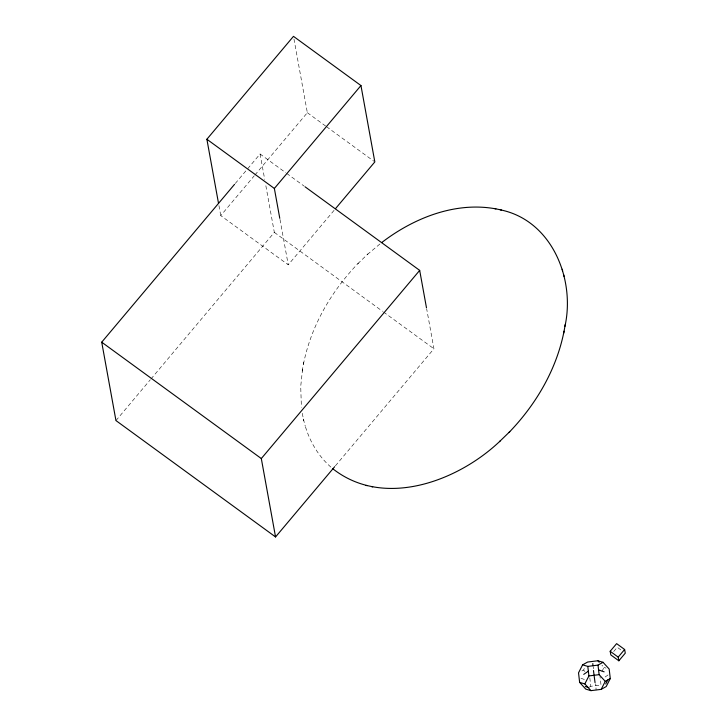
<?xml version="1.0" encoding="UTF-8"?>
<svg xmlns="http://www.w3.org/2000/svg" width="727" height="727" viewBox="0 0 727 727"><rect width="100%" height="100%" fill="white"/><g stroke="black" fill="none" stroke-linecap="round" stroke-linejoin="round"><path stroke-width="0.55" stroke-dasharray="3.63 2.73" d="M302.55 369.152L300.714 386.455L301.405 407.329M303.423 364.3C310.874 326.332 331.121 291.591 357.711 263.828L358.493 263.056M302.196 371.133L303.768 362.355M581.873 670.976L583.554 670.04L585.081 667.041M601.938 671.475L603.983 667.477L601.938 665.241M235.266 183.486L246.944 169.609M247.68 168.746L260.084 153.997L285.766 172.726M334.084 210.339L288.237 264.81L220.754 215.601L254.223 175.825M254.95 174.962L307.348 112.703L293.472 36.35M115.956 420.57L150.262 379.812M150.989 378.94L274.333 232.386L265.7 184.912M335.401 465.834L433.928 348.769L426.704 309.02M613.697 651.546L617.278 647.303L621.73 650.547M367.38 254.477L380.757 243.281M357.711 263.828L368.016 253.859M605.091 677.019L609.726 673.793M589.124 687.233L590.797 686.297L601.011 685.016L600.02 676.537M603.983 667.477L606.054 668.095M580.946 678.273L584.662 679.572M307.348 112.703L325.587 126.007M326.496 126.671L373.923 161.249M286.683 173.399L304.113 186.103M274.333 232.386L382.556 311.31M383.474 311.983L433.928 348.769M330.912 467.125C318.153 456.002 309.302 440.78 304.822 424.541M583.554 670.04L584.917 671.53M302.232 413.29L303.831 420.751M303.377 419.034L305.276 426.249M279.995 219.445L288.237 264.81M260.084 153.997L264.701 179.396M218.945 205.641L220.754 215.601M593.468 666.659L593.768 668.758M595.686 683.743L595.904 685.652M589.806 677.818L590.797 686.297M595.995 687.833L596.076 690.014"/><path stroke-width="1.09" d="M564.934 326.35C575.511 278.85 551.666 220.199 500.33 209.83M508.982 432.438L509.763 431.674C536.353 403.903 556.609 369.171 564.052 331.203M563.716 333.148L565.288 324.369M582.609 664.851L578.528 672.857L579.637 682.389L585.771 689.114L590.969 690.65L601.184 689.369L606.209 686.552L610.28 678.555L609.171 669.022L603.037 662.297L597.848 660.761L587.634 662.033L582.609 664.851L587.798 666.395L598.012 665.114L603.037 662.297M590.969 690.65L584.835 683.925L588.915 675.928L587.798 666.395M601.184 689.369L605.264 681.372L610.28 678.555M605.736 683.962L607.772 679.963M218.536 203.424L206.877 139.248L293.472 36.35L360.955 85.559L374.832 161.912L335.538 208.604M334.674 466.707L275.551 536.944L115.956 420.57L101.716 342.181L234.539 184.349M279.786 218.336L274.361 188.457L360.955 85.559M275.551 536.944L261.311 458.555L419.679 270.38L305.031 186.775M610.171 651.283L616.614 643.631L624.62 649.475L625.284 653.137L618.85 660.788L610.844 654.945L610.171 651.283L618.186 657.126L618.85 660.788M618.186 657.126L624.62 649.475M332.802 468.751C383.702 508.836 457.219 481.547 499.467 441.643L500.094 441.025M499.467 441.643L509.763 431.674M381.657 242.609C415.035 216.937 459.264 199.825 501.539 210.094M583.717 674.392L588.361 671.166M588.915 675.928L599.13 674.656L605.264 681.372M494.769 208.622L495.905 208.876M365.945 485.409L367.153 485.672M371.579 486.627L372.715 486.881M579.637 682.389L584.835 683.925M585.308 686.524L587.898 687.288M598.575 669.885L604.146 671.839M206.877 139.248L274.361 188.457M101.716 342.181L261.311 458.555M597.848 660.761L599.212 662.252M562.207 269.254L562.653 270.962M563.643 274.751L564.097 276.469M419.679 270.38L426.504 307.921M595.049 682.653L593.468 670.521M598.012 665.114L599.13 674.656M592.823 663.578L592.905 665.759"/></g></svg>
